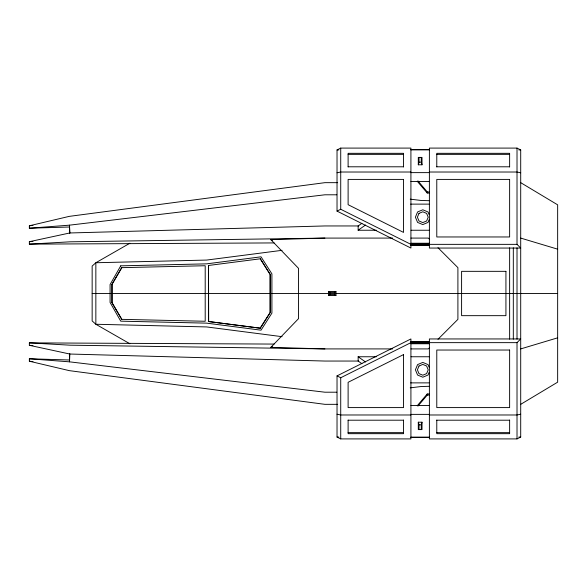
<?xml version="1.0" encoding="UTF-8"?>
<svg xmlns="http://www.w3.org/2000/svg" width="587" height="587" viewBox="0 0 587 587"><rect width="100%" height="100%" fill="white"/><g stroke="black" fill="none" stroke-linecap="round" stroke-linejoin="round"><path stroke-width="0.88" d="M336.784 392.204L324.905 392.204L69.537 361.841L69.684 353.836M69.736 353.528L69.537 361.841L29.35 358.774L29.35 361.218L69.266 370.632L324.905 404.333L337.672 404.333M69.618 233.112L69.537 225.159L324.905 194.796L336.784 194.796M69.515 227.793L69.545 227.279L69.736 233.472M429.024 193.079L427.219 193.02L427.285 191.949L417.922 180.913M418.304 164.793L418.304 157.404L422.002 157.404L422.002 164.793L418.304 164.793L419.045 162.181L419.045 157.404M421.261 429.596L421.261 424.819L422.002 422.207L418.304 422.207L418.304 429.596L422.002 429.596L422.002 422.207M429.112 219.795L428.026 222.407L422.801 224.572L417.577 222.407L415.413 217.183L417.577 211.958L422.801 209.794L428.026 211.958L429.112 214.571M429.112 372.429L428.026 375.042L422.801 377.206L417.577 375.042L415.413 369.817L417.577 364.593L422.801 362.428L428.026 364.593L429.112 367.205M111.846 284.57L121.766 267.657L205.201 265.735L205.201 321.265L121.766 319.343L111.846 302.43L111.846 284.57L121.766 267.657M260.129 328.199L270.086 312.57L270.086 274.43L260.298 258.801L270.255 274.43L270.255 312.57L260.298 328.199L208.51 321.529L208.51 265.471L260.298 258.801M417.269 405.705L427.219 393.98L429.024 393.921M417.922 406.087L427.285 395.051L427.219 393.98M392.644 348.913L324.905 348.913L270.856 347.357L298.563 318.616L298.563 268.384L270.856 239.643L324.905 238.087L392.644 238.087M429.633 347.629L428.349 348.913L410.951 348.913M437.983 339.279L457.904 319.357L457.904 267.643L437.983 247.721M337.026 375.893L410.915 338.948L410.915 438.907L340.724 438.907L337.026 437.058L337.026 375.893L340.724 377.742L410.915 342.647L517.015 342.647L520.706 338.948L429.391 338.948L429.391 438.907L517.015 438.907L520.706 437.058L520.706 149.942L517.015 148.093L429.391 148.093L429.391 248.052L520.706 248.052L517.015 244.353L410.915 244.353L340.724 209.258L337.026 211.107L337.026 149.942L340.724 148.093L410.915 148.093L410.915 248.052L337.026 211.107M361.871 223.324L358.151 225.951L358.151 230.243L376.399 230.243M358.151 230.243L365.54 225.019M520.706 404.333L557.65 382.166L557.65 204.834L520.706 182.667M129.866 243.238L95.85 262.741L92.152 266.072L92.152 320.928L95.85 324.259L129.866 343.762M270.856 347.357L272.353 346.543M328.595 295.349L329.967 294.681L334.619 294.681L335.984 295.349L335.984 291.651L328.595 291.651L328.595 295.349L335.984 295.349M328.595 291.651L329.967 292.319L334.619 292.319L335.984 291.651M520.706 348.913L557.65 337.833M69.427 227.008L29.35 228.226L29.35 225.782L69.266 216.368L324.905 182.667L337.672 182.667M274.1 242.923L29.35 244.133L29.35 241.69L69.78 232.973L324.905 225.951L358.723 225.951M337.026 172.783L340.724 172.02L410.915 172.02M520.706 414.217L517.015 414.98L429.391 414.98M282.083 250.319L206.683 260.063L95.85 262.741L95.85 324.259L206.683 326.937L282.083 336.681M410.254 387.846L420.96 386.554L429.156 386.29M29.35 225.782L32.989 225.386M29.35 241.69L32.945 241.396M29.35 228.226L69.537 225.159L69.78 232.973M29.35 244.133L70.058 241.815L324.905 238.087M427.285 395.051L429.09 394.992M410.915 149.568L429.391 149.568M337.026 149.942L338.853 149.942M410.915 149.89L429.391 149.89M518.879 149.942L520.706 149.942M348.113 154.359L403.526 154.359M436.779 154.359L509.626 154.359M419.045 162.181L421.261 162.181L422.002 164.793M348.113 166.796L403.526 166.796M436.779 166.796L509.626 166.796M429.391 172.02L517.015 172.02L520.706 172.783M410.915 172.629L429.391 172.629M410.915 181.552L429.391 181.552M410.651 204.122L428.958 204.122M411.061 230.243L429.302 230.243M410.951 238.087L428.349 238.087L429.633 239.371M410.915 243.245L429.391 243.245M410.915 243.576L429.391 243.576M410.915 245.139L429.391 245.139M410.915 245.461L429.391 245.461M208.51 265.471L208.671 321.529L260.298 328.199M92.152 293.5L557.65 293.5M111.846 302.43L121.766 319.343M410.915 341.539L429.391 341.539M410.915 341.861L429.391 341.861M410.915 343.424L429.391 343.424M410.915 343.755L429.391 343.755M361.871 363.676L358.151 361.049L358.151 356.757L376.399 356.757M411.061 356.757L429.302 356.757M358.723 361.049L324.905 361.049L69.78 354.027L29.35 345.31L29.35 342.867L274.1 344.077M410.651 382.878L428.958 382.878M410.915 405.448L429.391 405.448M410.915 414.371L429.391 414.371M410.915 414.98L340.724 414.98L337.026 414.217M348.113 420.204L403.526 420.204M436.779 420.204L509.626 420.204M418.304 422.207L419.045 424.819L421.261 424.819M348.113 432.641L403.526 432.641M436.779 432.641L509.626 432.641M337.026 437.058L338.853 437.058M410.915 437.11L429.391 437.11M518.879 437.058L520.706 437.058M410.915 437.432L429.391 437.432M324.905 348.913L70.058 345.185L29.35 342.867M29.35 358.774L69.427 359.992M427.285 191.949L429.09 192.008M429.156 200.71L420.96 200.446L410.254 199.154M29.35 345.31L32.945 345.604M29.35 361.218L32.989 361.614M520.706 238.087L557.65 249.167M270.856 239.643L272.353 240.457M358.151 356.757L365.54 361.981M417.269 181.295L427.219 193.02M69.515 359.207L69.545 359.721M517.015 148.093L517.015 244.353M517.015 247.831L517.015 339.169M517.015 342.647L517.015 438.907M513.317 247.831L513.317 339.169M509.626 166.943L509.626 153.317L436.779 153.317L436.779 166.943M509.626 247.831L509.626 339.169M509.626 420.057L509.626 433.683L436.779 433.683L436.779 420.057M421.261 157.404L421.261 162.181M419.045 424.819L419.045 429.596M403.526 166.943L403.526 153.317L348.113 153.317L348.113 166.943M403.526 420.057L403.526 433.683L348.113 433.683L348.113 420.057M340.724 148.093L340.724 209.258M340.724 377.742L340.724 438.907M334.619 292.319L334.619 294.681M329.967 292.319L329.967 294.681M112.146 284.57L112.146 302.43M418.993 213.375L417.416 217.183L418.993 220.998L422.801 222.576L426.617 220.998L428.194 217.183L426.617 213.375L422.801 211.797L418.993 213.375M418.993 366.002L417.416 369.817L418.993 373.625L422.801 375.203L426.617 373.625L428.194 369.817L426.617 366.002L422.801 364.424L418.993 366.002M120.739 265.838L110.07 284.57L110.07 302.43L120.739 321.162L206.683 323.151L261.039 330.18L271.913 313.113L271.913 273.887L261.039 256.82L206.683 263.849L120.739 265.838M403.526 354.599L348.113 382.306L348.113 407.591L403.526 407.591L403.526 354.599M403.526 179.409L348.113 179.409L348.113 204.694L403.526 232.401L403.526 179.409M509.626 179.409L436.779 179.409L436.779 236.965L509.626 236.965L509.626 179.409M505.928 271.333L461.595 271.333L461.595 315.667L505.928 315.667L505.928 271.333M509.626 350.035L436.779 350.035L436.779 407.591L509.626 407.591L509.626 350.035"/></g></svg>
